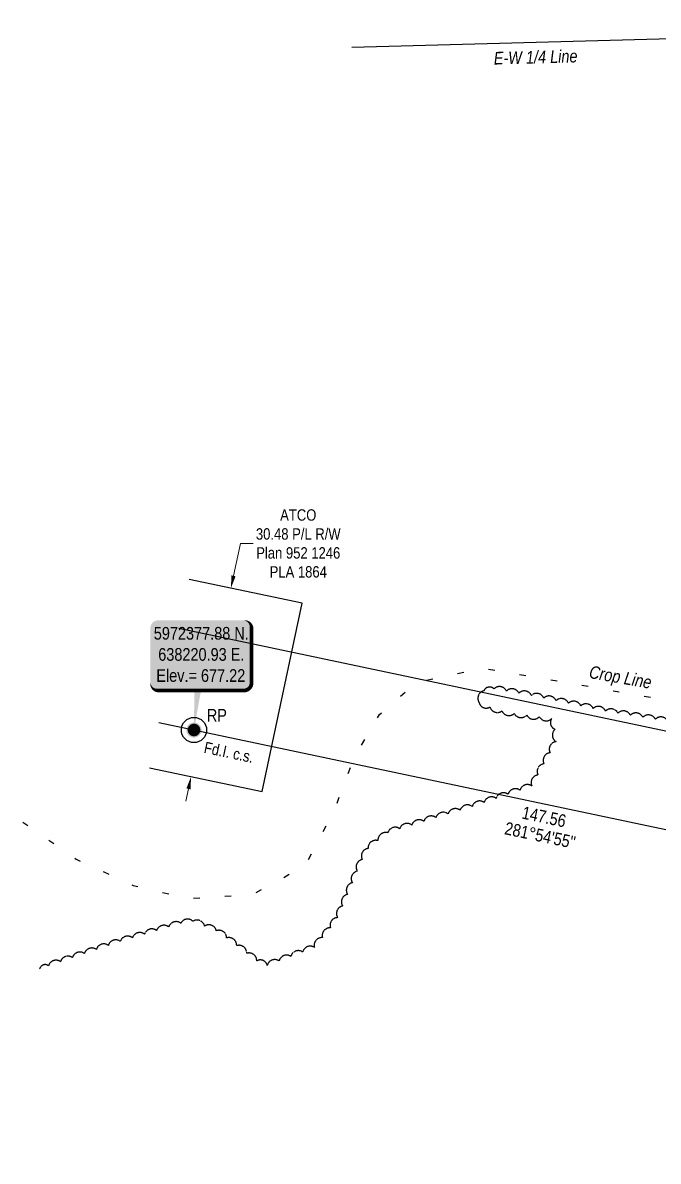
# Model space of a CAD drawing. Extents: x 637295 to 638874, y 5971243 to 5973352.
# Drawn here: x 637716.1 to 637816.7, y 5971259.8 to 5971440 of the extents above; entities that cross this region are included whole.
import ezdxf
from ezdxf.enums import TextEntityAlignment as Align

# ---------------------------------------------------------------- set-up
doc = ezdxf.new("R2010")
doc.units = 0
doc.header["$LTSCALE"] = 5
doc.header["$PDMODE"] = 3
doc.header["$PDSIZE"] = 0.5
for name, pattern in [('0', [1, 1, 0]), ('foc-QUARTERLINE', [33, 25, -3, 2, -3]), ('foc-TOPO', [1, 0.2, -0.8])]:
    doc.linetypes.add(name, pattern=pattern)
doc.layers.get('Defpoints').update_dxf_attribs({"color": 9})
for name, color, linetype in [('35', 37, 'Continuous'), ('AS-RESIDENCE', 14, 'Continuous'), ('DETAIL-T', 7, 'Continuous'), ('F-RW', 190, 'Continuous'), ('L-BD', 7, 'Continuous'), ('L-MON', 1, 'Continuous'), ('L-SECQ', 8, 'foc-QUARTERLINE'), ('T-BUSH', 110, '0'), ('T-GENERAL', 48, 'foc-TOPO')]:
    doc.layers.add(name, color=color, linetype=linetype)
doc.layers.add('F-RW-T', color=190, linetype='Continuous', lineweight=9)
doc.layers.add('T-TEXT', color=48, linetype='Continuous', lineweight=18)
doc.styles.add('1.8', font='ARIALN.TTF', dxfattribs={"height": 1.8})
doc.styles.add('80', font='ARIALN.TTF', dxfattribs={"height": 10})
doc.styles.add('80L', font='ARIALN.TTF', dxfattribs={"height": 10})
doc.dimstyles.new('Compass 1 000', dxfattribs={"dimtxt": 1.8, "dimasz": 2, "dimexe": 0.2, "dimexo": 0.0625, "dimgap": 0.5, "dimtad": 0, "dimtih": 1, "dimtoh": 1, "dimzin": 0, "dimdsep": 46, "dimtxsty": '1.8', "dimcen": 0.1, "dimse1": 1, "dimse2": 1, "dimclrd": 256, "dimclrt": 256, "dimaunit": 1, "dimadec": 4, "dimazin": 0, "dimtfac": 0.06, "dimtofl": 0, "dimtmove": 0, "dimatfit": 0, "dimfxl": 0.2, "dimtolj": 1, "dimtzin": 0, "dimlwd": -1, "dimarcsym": 0})

# ---------------------------------------------------------------- blocks, each defined once
blk = doc.blocks.new('fdia')
at = {"color": 255, "const_width": 1}
blk.add_lwpolyline([(-0.5, 0, 1), (0.5, 0, 1)], format="xyb", close=True, dxfattribs=at)
blk = doc.blocks.new('Fdiaa')
blk.add_blockref('fdia', (0, 0))
blk = doc.blocks.new('fdib')
at = {"color": 1, "const_width": 1.6}
blk.add_lwpolyline([(-0.4, 0, 1), (0.4, 0, 1)], format="xyb", close=True, dxfattribs=at)
at = {"color": 1}
blk.add_circle((0, 0), 0.8, dxfattribs=at)
blk = doc.blocks.new('Fdibb')
blk.add_blockref('fdib', (0, 0))
blk = doc.blocks.new('fdicc')
for name in ['Fdibb', 'Fdiaa']:
    blk.add_blockref(name, (0, 0))
blk = doc.blocks.new('FDI')
blk.add_blockref('fdicc', (0, 0))
blk = doc.blocks.new('*D525')
at = {"layer": 'Defpoints', "color": 0, "transparency": 16777216}
for p in [(637749.04, 5971350.52), (637751.04, 5971350.1), (637744.74, 5971320.29)]:
    blk.add_point(p, dxfattribs=at)
at = {"layer": 'F-RW-T', "transparency": 16777216}
for p, q in [((637749.46, 5971352.48), (637750.54, 5971357.6)), ((637750.54, 5971357.6), (637752.54, 5971357.6)), ((637742.32, 5971318.75), (637741.91, 5971316.79))]:
    blk.add_line(p, q, dxfattribs=at)
for points in [[(637749.13, 5971352.55), (637749.78, 5971352.41), (637749.04, 5971350.52)], [(637742, 5971318.82), (637742.65, 5971318.68), (637742.74, 5971320.71)]]:
    blk.add_solid(points, dxfattribs=at)
at = {"layer": 'F-RW-T', "transparency": 16777216, "insert": (637759.7, 5971357.6), "char_height": 1.8, "attachment_point": 5, "style": '1.8'}
blk.add_mtext('\\A1;ATCO\\P30.48 P/L R/W\\PPlan 952 1246\\PPLA 1864', dxfattribs=at)
blk = doc.blocks.new('*U534')
at = {"layer": '35', "color": 3}
blk.add_circle((0, 0), 10, dxfattribs=at)
at = {"layer": '35', "color": 3, "style": '80'}
blk.add_attdef('RP_001', (10.18, 6.64), '', height=10, dxfattribs=at)
blk = doc.blocks.new('*U550')
h = blk.add_hatch(color=254)
edge = h.paths.add_edge_path()
edge.add_line((-34, -28.5), (34, -28.5))
edge.add_arc((34, -22.5), 6, 270, 360)
edge.add_line((40, -22.5), (40, 21))
edge.add_arc((34, 21), 6, 0, 90)
edge.add_line((34, 27), (-34, 27))
edge.add_arc((-34, 21), 6, 90, 180)
edge.add_line((-40, 21), (-40, -22.5))
edge.add_arc((-34, -22.5), 6, 180, 270)
at = {"color": 1, "flags": 128}
blk.add_lwpolyline([(-34, -28.5, 3, 3, 0), (34, -28.5, 3, 3, 0.414214), (40, -22.5, 3, 3, 0), (40, 21, 3, 0, 0.414214), (34, 27, 0, 0, 0), (-34, 27, 0, 0, 0.414214), (-40, 21, 0, 0, 0), (-40, -22.5, 0, 3, 0.414214)], format="xyseb", close=True, dxfattribs=at)
blk.add_lwpolyline([(-5.54, -59.78, 0, 10, 0), (0, 0, 5, 5, 0)], format="xyseb", dxfattribs=at)
at = {"color": 1, "style": '80'}
blk.add_attdef('ENTER_TEXT_001', (-35.99, -5), '', height=10, dxfattribs=at)

msp = doc.modelspace()

# ---------------------------------------------------------------- linework, layer by layer
at = {"layer": 'F-RW', "flags": 128}
for points in [[(637736.149, 5971322.102), (637753.999, 5971318.327), (637760.302, 5971348.139), (637742.454, 5971351.913)], [(637737.659, 5971329.241), (637902.835, 5971294.386), (637902.347, 5971310.06), (637740.812, 5971344.148)]]:
    msp.add_lwpolyline(points, dxfattribs=at)
at = {"layer": 'L-SECQ'}
msp.add_line((637768.196, 5971436.19), (637908.751, 5971440.039), dxfattribs=at)
at = {"layer": 'T-BUSH', "flags": 128}
msp.add_lwpolyline([(637896.592, 5971259.807, 0.5205671), (637896.65, 5971261.805, 0.5205671), (637896.708, 5971263.804, 0.5205671), (637896.765, 5971265.803, 0.5205671), (637896.823, 5971267.801, 0.5205671), (637896.88, 5971269.8, 0.5205671), (637896.938, 5971271.799, 0.5205671), (637896.995, 5971273.797, 0.5205671), (637897.053, 5971275.796, 0.5205671), (637897.11, 5971277.795, 0.5205671), (637897.168, 5971279.793, 0.5205671), (637897.166, 5971281.792, 0.5205671), (637897.114, 5971283.791, 0.5205671), (637897.062, 5971285.789, 0.5205671), (637897.011, 5971287.788, 0.5205671), (637896.959, 5971289.787, 0.5205671), (637896.683, 5971291.761, 0.5205671), (637896.302, 5971293.724, 0.5205671), (637895.922, 5971295.687, 0.5205671), (637894.536, 5971297.047, 0.5205671), (637892.983, 5971298.306, 0.5205671), (637891.43, 5971299.564, 0.5205671), (637889.876, 5971300.823, 0.5205671), (637888.112, 5971301.625, 0.5205671), (637886.146, 5971301.988, 0.5205671), (637884.18, 5971302.352, 0.5205671), (637882.214, 5971302.716, 0.5205671), (637880.247, 5971303.08, 0.5205671), (637878.281, 5971303.444, 0.5205671), (637876.315, 5971303.808, 0.5205671), (637874.349, 5971304.172, 0.5205671), (637872.383, 5971304.536, 0.5205671), (637870.555, 5971305.288, 0.5205671), (637868.798, 5971306.244, 0.5205671), (637867.042, 5971307.199, 0.5205671), (637865.285, 5971308.154, 0.5205671), (637863.529, 5971309.109, 0.5205671), (637861.772, 5971310.064, 0.5205671), (637860.016, 5971311.02, 0.5205671), (637858.259, 5971311.975, 0.5205671), (637856.503, 5971312.93, 0.5205671), (637854.746, 5971313.885, 0.5205671), (637852.982, 5971314.826, 0.5205671), (637851.211, 5971315.755, 0.5205671), (637849.441, 5971316.683, 0.5205671), (637847.67, 5971317.612, 0.5205671), (637845.899, 5971318.541, 0.5205671), (637844.128, 5971319.47, 0.5205671), (637842.358, 5971320.398, 0.5205671), (637840.587, 5971321.327, 0.5205671), (637838.816, 5971322.256, 0.5205671), (637837.046, 5971323.184, 0.5205671), (637835.275, 5971324.113, 0.5205671), (637833.504, 5971325.042, 0.5205671), (637831.63, 5971325.727, 0.5205671), (637829.734, 5971326.363, 0.5205671), (637827.838, 5971326.999, 0.5205671), (637825.943, 5971327.634, 0.5205671), (637824.047, 5971328.27, 0.5205671), (637822.131, 5971328.822, 0.5205671), (637820.157, 5971329.14, 0.5205671), (637818.183, 5971329.458, 0.5205671), (637816.209, 5971329.776, 0.5205671), (637814.235, 5971330.094, 0.5205671), (637812.261, 5971330.412, 0.5205671), (637810.286, 5971330.73, 0.5205671), (637808.317, 5971331.073, 0.5205671), (637806.361, 5971331.486, 0.5205671), (637804.404, 5971331.899, 0.5205671), (637802.448, 5971332.312, 0.5205671), (637800.492, 5971332.725, 0.5205671), (637798.535, 5971333.138, 0.5205671), (637796.579, 5971333.55, 0.5205671), (637794.612, 5971333.906, 0.5205671), (637792.642, 5971334.248, 0.5205671), (637790.672, 5971334.591, 0.5205671), (637789.063, 5971334.283, 0.5205671), (637788.315, 5971332.428, 0.5205671), (637790.027, 5971331.717, 0.5205671), (637791.926, 5971331.093, 0.5205671), (637793.876, 5971330.689, 0.5205671), (637795.859, 5971330.431, 0.5205671), (637797.841, 5971330.173, 0.5205671), (637799.824, 5971329.914, 0.5205671), (637800.349, 5971328.196, 0.5205671), (637800.494, 5971326.235, 0.5205671), (637799.538, 5971324.479, 0.5205671), (637798.582, 5971322.723, 0.5205671), (637797.626, 5971320.967, 0.5205671), (637796.67, 5971319.211, 0.5205671), (637794.791, 5971318.549, 0.5205671), (637792.899, 5971317.903, 0.5205671), (637791.007, 5971317.256, 0.5205671), (637789.115, 5971316.61, 0.5205671), (637787.221, 5971315.97, 0.5205671), (637785.309, 5971315.383, 0.5205671), (637783.398, 5971314.796, 0.5205671), (637781.486, 5971314.209, 0.5205671), (637779.575, 5971313.622, 0.5205671), (637777.664, 5971313.035, 0.5205671), (637775.752, 5971312.448, 0.5205671), (637773.871, 5971311.804, 0.5205671), (637772.304, 5971310.562, 0.5205671), (637770.736, 5971309.321, 0.5205671), (637769.821, 5971307.584, 0.5205671), (637769.044, 5971305.742, 0.5205671), (637768.267, 5971303.899, 0.5205671), (637767.49, 5971302.057, 0.5205671), (637766.713, 5971300.215, 0.5205671), (637765.935, 5971298.373, 0.5205671), (637764.801, 5971296.747, 0.5205671), (637763.529, 5971295.204, 0.5205671), (637762.256, 5971293.662, 0.5205671), (637760.402, 5971292.932, 0.5205671), (637758.532, 5971292.226, 0.5205671), (637756.662, 5971291.519, 0.5205671), (637754.791, 5971290.812, 0.5205671), (637753.127, 5971291.506, 0.5205671), (637751.539, 5971292.722, 0.5205671), (637749.952, 5971293.937, 0.5205671), (637748.364, 5971295.153, 0.5205671), (637746.732, 5971296.291, 0.5205671), (637744.88, 5971297.043, 0.5205671), (637743.027, 5971297.795, 0.5205671), (637741.123, 5971297.475, 0.5205671), (637739.208, 5971296.902, 0.5205671), (637737.292, 5971296.33, 0.5205671), (637735.376, 5971295.757, 0.5205671), (637733.461, 5971295.184, 0.5205671), (637731.545, 5971294.612, 0.5205671), (637729.649, 5971293.976, 0.5205671), (637727.757, 5971293.331, 0.5205671), (637725.864, 5971292.687, 0.5205671), (637723.971, 5971292.043, 0.5205671), (637722.078, 5971291.398, 0.5205671), (637720.186, 5971290.754, 0.5205671), (637718.775, 5971290.274, 0.5205671)], format="xyb", dxfattribs=at)
at = {"layer": 'T-GENERAL', "flags": 128}
msp.add_lwpolyline([(637716.11, 5971313.507), (637724.561, 5971307.636), (637733.556, 5971303.459), (637742.307, 5971301.425), (637752.473, 5971302.022), (637760.863, 5971306.676), (637765.358, 5971315.249), (637768.499, 5971323.616), (637772.557, 5971330.527), (637778.32, 5971335.58), (637788.94, 5971337.863), (637800.978, 5971335.815), (637818.21, 5971332.755), (637833.694, 5971330.215), (637843.641, 5971327.431), (637848.823, 5971323.065), (637857.369, 5971314.115), (637868.966, 5971313.125), (637880.745, 5971310.986), (637890.783, 5971313.153), (637896.629, 5971321.307)], dxfattribs=at)

# ---------------------------------------------------------------- block references
at = {"layer": 'AS-RESIDENCE', "color": 6, "xscale": 0.1999999999999998, "yscale": 0.1999999999999998, "zscale": 0.1999999999999998}
msp.add_blockref('*U534', (637743.198, 5971328.073), dxfattribs=at).add_auto_attribs({'RP_001': 'RP'})
at = {"layer": 'DETAIL-T', "color": 6, "linetype": 'Continuous'}
ref = msp.add_blockref('*U550', (637744.306, 5971340.029), dxfattribs=dict(at, xscale=0.1999999999999998, yscale=0.1999999999999998, zscale=0.1999999999999998))
ref.add_attrib('ENTER_TEXT_001', '5972377.88 N.', (637736.842, 5971342.384), dxfattribs={"layer": '0', "color": 1, "height": 2, "style": '80'})
ref.add_attrib('ENTER_TEXT_002', '638220.93 E.', (637737.546, 5971339.042), dxfattribs={"layer": '0', "color": 1, "height": 2, "style": '80'})
ref.add_attrib('ENTER_TEXT_003', 'Elev.= 677.22', (637737.237, 5971335.701), dxfattribs={"layer": '0', "color": 1, "height": 2, "style": '80'})
at = {"layer": 'L-MON', "xscale": 0.9997299000000001, "yscale": 0.9997299000000001, "zscale": 0.9997299000000001}
msp.add_blockref('FDI', (637743.198, 5971328.073), dxfattribs=at)

# ---------------------------------------------------------------- texts
at = {"layer": 'L-BD', "style": '80L'}
for s, height, p in [('147.56', 1.9995, (637798.591, 5971314.34)), ("281°54'55''", 1.99946, (637797.972, 5971311.405))]:
    msp.add_text(s, height=height, rotation=348.0841, dxfattribs=at).set_placement(p, align=Align.MIDDLE)
at = {"layer": 'L-MON', "insert": (637744.518, 5971326.35), "char_height": 1.79951, "attachment_point": 1, "rotation": 348.08412, "style": '80L'}
msp.add_mtext_dynamic_manual_height_columns('\\pi0.52602;Fd.I. c.s.', width=8.60976, gutter_width=9.997, heights=[0], dxfattribs=at)
at = {"layer": 'L-SECQ', "insert": (637790.611, 5971435.418), "char_height": 2, "attachment_point": 1, "rotation": 1.56862, "style": '80L'}
msp.add_mtext_dynamic_manual_height_columns('{\\fArial Narrow|b0|i1|c0|p34;E-W 1/4 Line}', width=13.2069, gutter_width=10, heights=[0], dxfattribs=at)
at = {"layer": 'T-TEXT', "insert": (637805.965, 5971338.301), "char_height": 1.99946, "attachment_point": 1, "rotation": 349.93058, "style": '80L'}
msp.add_mtext_dynamic_manual_height_columns('{\\fArial Narrow|b0|i1|c0|p34;Crop Line}', width=9.89318, gutter_width=9.997, heights=[0], dxfattribs=at)

# ---------------------------------------------------------------- dimensions: what is measured, and where the dimension line sits
at = {"layer": 'F-RW-T'}
dim = msp.add_linear_dim(base=(637749.042, 5971350.52), p1=(637744.735, 5971320.286), p2=(637751.04, 5971350.097), angle=78.05844, text='ATCO\\P30.48 P/L R/W\\PPlan 952 1246\\PPLA 1864', dimstyle='Compass 1 000', dxfattribs=at)
dim.commit()
dim.dimension.update_dxf_attribs({"geometry": '*D525', "text_midpoint": (637759.695, 5971357.604), "dimtype": 161})

doc.saveas('drawing.dxf')
